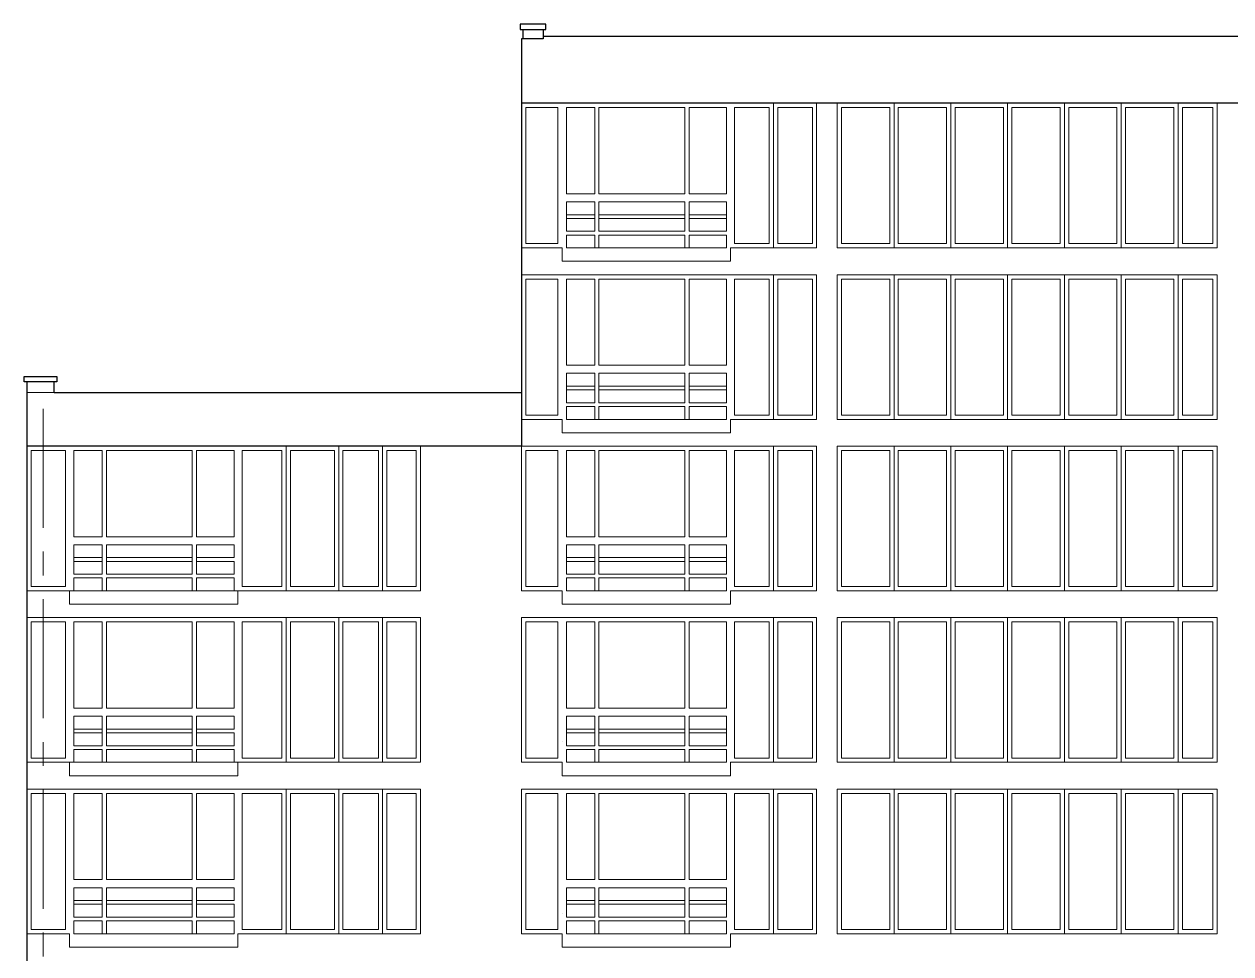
# Model space of a CAD drawing. Header units: millimetres. Extents: x -689206 to 4969298, y -1019800 to 703299.
# Drawn here: x 952347 to 974862, y -636700 to -619348 of the extents above; entities that cross this region are included whole.
import ezdxf

# ---------------------------------------------------------------- set-up
doc = ezdxf.new("R2010")
doc.units = ezdxf.units.MM
doc.linetypes.add('осеваяX2', pattern=[101.6, 63.5, -12.7, 12.7, -12.7])
doc.layers.add('РАЗМЕРЫ', color=7, linetype='Continuous', lineweight=9)
doc.layers.add('разрез1-1', color=7, linetype='Continuous')

msp = doc.modelspace()

# ---------------------------------------------------------------- linework, layer by layer
at = {"layer": 'РАЗМЕРЫ', "lineweight": 5, "ltscale": 35}
for p, q in [((962033.4, -619448.1), (962033.4, -619573.1)), ((961706.6, -623444.8), (961706.6, -620904.8)), ((961706.6, -620904.8), (962303.3, -620904.8)), ((962135.6, -620824.8), (964145.5, -620824.8)), ((962303.3, -620904.8), (962303.3, -623444.8)), ((962463.3, -622514.4), (962463.3, -620904.8)), ((962992, -620904.8), (962463.3, -620904.8)), ((962992, -622514.4), (962992, -620904.8)), ((963072, -620904.8), (963072, -622514.4)), ((964672, -620904.8), (963072, -620904.8)), ((964672, -622514.4), (964672, -620904.8)), ((964752, -620904.8), (964752, -622514.4)), ((965453.3, -620904.8), (964752, -620904.8)), ((965453.3, -622514.4), (965453.3, -620904.8)), ((965603.3, -623444.8), (965603.3, -620904.8)), ((965603.3, -620904.8), (966248.4, -620904.8)), ((966248.4, -623444.8), (966248.4, -620904.8)), ((966328.4, -623524.8), (966328.4, -620824.8)), ((966408.4, -620904.8), (967053.5, -620904.8)), ((966408.4, -620904.8), (966408.4, -623444.8)), ((967053.5, -620904.8), (967053.5, -623444.8)), ((967133.5, -620824.8), (967133.5, -623524.8)), ((967516.6, -620824.8), (967516.6, -623524.8)), ((967596.6, -620904.8), (967596.6, -623444.8)), ((967596.6, -620904.8), (968496.6, -620904.8)), ((968496.6, -620904.8), (968496.6, -623444.8)), ((968496.6, -623444.8), (968496.6, -620904.8)), ((968496.6, -623444.8), (968496.6, -620904.8)), ((968576.6, -623444.8), (968576.6, -620824.8)), ((968576.6, -620824.8), (968576.6, -623524.8)), ((968576.6, -623524.8), (968576.6, -620824.8)), ((968656.6, -623444.8), (968656.6, -620904.8)), ((968656.6, -620904.8), (969556.6, -620904.8)), ((969556.6, -620904.8), (969556.6, -623444.8)), ((969556.6, -620904.8), (969556.6, -623444.8)), ((969556.6, -623444.8), (969556.6, -620904.8)), ((969556.6, -623444.8), (969556.6, -620904.8)), ((969636.6, -623444.8), (969636.6, -620824.8)), ((969636.6, -620824.8), (969636.6, -623524.8)), ((969636.6, -623524.8), (969636.6, -620824.8)), ((969716.6, -623444.8), (969716.6, -620904.8)), ((969716.6, -620904.8), (970616.6, -620904.8)), ((970616.6, -620904.8), (970616.6, -623444.8)), ((970616.6, -620904.8), (970616.6, -623444.8)), ((970616.6, -620904.8), (970616.6, -623444.8)), ((970616.6, -623444.8), (970616.6, -620904.8)), ((970616.6, -623444.8), (970616.6, -620904.8)), ((970696.6, -623444.8), (970696.6, -620824.8)), ((970696.6, -620824.8), (970696.6, -623524.8)), ((970696.6, -623524.8), (970696.6, -620824.8)), ((970776.6, -623444.8), (970776.6, -620904.8)), ((970776.6, -620904.8), (971676.6, -620904.8)), ((971676.6, -620904.8), (971676.6, -623444.8)), ((971676.6, -620904.8), (971676.6, -623444.8)), ((971676.6, -620904.8), (971676.6, -623444.8)), ((971676.6, -620904.8), (971676.6, -623444.8)), ((971676.6, -623444.8), (971676.6, -620904.8)), ((971676.6, -623444.8), (971676.6, -620904.8)), ((971756.6, -623444.8), (971756.6, -620824.8)), ((971756.6, -620824.8), (971756.6, -623524.8)), ((971756.6, -623524.8), (971756.6, -620824.8)), ((971836.6, -623444.8), (971836.6, -620904.8)), ((971836.6, -620904.8), (972736.6, -620904.8)), ((972736.6, -620904.8), (972736.6, -623444.8)), ((972736.6, -620904.8), (972736.6, -623444.8)), ((972736.6, -620904.8), (972736.6, -623444.8)), ((972736.6, -620904.8), (972736.6, -623444.8)), ((972736.6, -620904.8), (972736.6, -623444.8)), ((972736.6, -623444.8), (972736.6, -620904.8)), ((972736.6, -623444.8), (972736.6, -620904.8)), ((972816.6, -623444.8), (972816.6, -620824.8)), ((972816.6, -620824.8), (972816.6, -623524.8)), ((972816.6, -623524.8), (972816.6, -620824.8)), ((972896.6, -623444.8), (972896.6, -620904.8)), ((972896.6, -620904.8), (973796.6, -620904.8)), ((973796.6, -620904.8), (973796.6, -623444.8)), ((973796.6, -620904.8), (973796.6, -623444.8)), ((973796.6, -620904.8), (973796.6, -623444.8)), ((973796.6, -620904.8), (973796.6, -623444.8)), ((973796.6, -620904.8), (973796.6, -623444.8)), ((973796.6, -620904.8), (973796.6, -623444.8)), ((973796.6, -623444.8), (973796.6, -620904.8)), ((973796.6, -623444.8), (973796.6, -620904.8)), ((973876.6, -623444.8), (973876.6, -620824.8)), ((973876.6, -620824.8), (973876.6, -623524.8)), ((973876.6, -623524.8), (973876.6, -620824.8)), ((973956.6, -623444.8), (973956.6, -620904.8)), ((973956.6, -620904.8), (974526.6, -620904.8)), ((974526.6, -623444.8), (974526.6, -620904.8)), ((974606.6, -620824.8), (974606.6, -623524.8)), ((962992, -622514.4), (962463.3, -622514.4)), ((964672, -622514.4), (963072, -622514.4)), ((965453.3, -622514.4), (964752, -622514.4)), ((962463.3, -623214.4), (962463.3, -622664.4)), ((962463.3, -622904.4), (962463.3, -622664.4)), ((962463.3, -622664.4), (962992, -622664.4)), ((962992, -623214.4), (962992, -622664.4)), ((963072, -622664.4), (963072, -623214.4)), ((963072, -622664.4), (964672, -622664.4)), ((964672, -623214.4), (964672, -622664.4)), ((964752, -622664.4), (964752, -623214.4)), ((964752, -622664.4), (965453.3, -622664.4)), ((965453.3, -623214.4), (965453.3, -622664.4)), ((962992, -622904.4), (962463.3, -622904.4)), ((962463.3, -623214.4), (962463.3, -622974.4)), ((962463.3, -622974.4), (962992, -622974.4)), ((964672, -622904.4), (963072, -622904.4)), ((963072, -622974.4), (964672, -622974.4)), ((965453.3, -622904.4), (964752, -622904.4)), ((964752, -622974.4), (965453.3, -622974.4)), ((965453.3, -622974.4), (965453.3, -622904.4)), ((962463.3, -623214.4), (962992, -623214.4)), ((963072, -623214.4), (964672, -623214.4)), ((964752, -623214.4), (965453.3, -623214.4)), ((962992, -623284.4), (962463.3, -623284.4)), ((962463.3, -623524.8), (962463.3, -623284.4)), ((962992, -623524.8), (962992, -623284.4)), ((963072, -623284.4), (963072, -623524.8)), ((964672, -623284.4), (963072, -623284.4)), ((964672, -623524.8), (964672, -623284.4)), ((964752, -623284.4), (964752, -623524.8)), ((965453.3, -623284.4), (964752, -623284.4)), ((965453.3, -623524.8), (965453.3, -623284.4)), ((966328.4, -623444.8), (966328.4, -623364.8)), ((966328.4, -623364.8), (966328.4, -623444.8)), ((962383.3, -623524.8), (961626.6, -623524.8)), ((962303.3, -623444.8), (961706.6, -623444.8)), ((962383.3, -623524.8), (962383.3, -623774.8)), ((962992, -623524.8), (962463.3, -623524.8)), ((962992, -623524.8), (962463.3, -623524.8)), ((965453.3, -623524.8), (962463.3, -623524.8)), ((964672, -623524.8), (963072, -623524.8)), ((964672, -623524.8), (963072, -623524.8)), ((965453.3, -623524.8), (964752, -623524.8)), ((965453.3, -623524.8), (964752, -623524.8)), ((967133.5, -623524.8), (965523.3, -623524.8)), ((965523.3, -623524.8), (965523.3, -623774.8)), ((966248.4, -623444.8), (965603.3, -623444.8)), ((967053.5, -623444.8), (966408.4, -623444.8)), ((974606.6, -623524.8), (967516.6, -623524.8)), ((967596.6, -623444.8), (968496.6, -623444.8)), ((967596.6, -623444.8), (968496.6, -623444.8)), ((968656.6, -623444.8), (969556.6, -623444.8)), ((968656.6, -623444.8), (968866.6, -623444.8)), ((969716.6, -623444.8), (970616.6, -623444.8)), ((970136.6, -623444.8), (970616.6, -623444.8)), ((970776.6, -623444.8), (971676.6, -623444.8)), ((970776.6, -623444.8), (971406.6, -623444.8)), ((971836.6, -623444.8), (972736.6, -623444.8)), ((972896.6, -623444.8), (973796.6, -623444.8)), ((973956.6, -623444.8), (974526.6, -623444.8)), ((965523.3, -623774.8), (962383.3, -623774.8)), ((961626.6, -626724.8), (961626.6, -624024.8)), ((961626.6, -624024.8), (967133.5, -624024.8)), ((961706.6, -626644.8), (961706.6, -624104.8)), ((961706.6, -624104.8), (962303.3, -624104.8)), ((962303.3, -624104.8), (962303.3, -626644.8)), ((962463.3, -625714.4), (962463.3, -624104.8)), ((962992, -624104.8), (962463.3, -624104.8)), ((962992, -625714.4), (962992, -624104.8)), ((963072, -624104.8), (963072, -625714.4)), ((964672, -624104.8), (963072, -624104.8)), ((964672, -625714.4), (964672, -624104.8)), ((964752, -624104.8), (964752, -625714.4)), ((965453.3, -624104.8), (964752, -624104.8)), ((965453.3, -625714.4), (965453.3, -624104.8)), ((965603.3, -626644.8), (965603.3, -624104.8)), ((965603.3, -624104.8), (966248.4, -624104.8)), ((966248.4, -626644.8), (966248.4, -624104.8)), ((966328.4, -626724.8), (966328.4, -624024.8)), ((966408.4, -624104.8), (967053.5, -624104.8)), ((966408.4, -624104.8), (966408.4, -626644.8)), ((967053.5, -624104.8), (967053.5, -626644.8)), ((967133.5, -624024.8), (967133.5, -626724.8)), ((967516.6, -624024.8), (974606.6, -624024.8)), ((967516.6, -624024.8), (967516.6, -626724.8)), ((967596.6, -624104.8), (967596.6, -626644.8)), ((967596.6, -624104.8), (968496.6, -624104.8)), ((968496.6, -624104.8), (968496.6, -626644.8)), ((968496.6, -626644.8), (968496.6, -624104.8)), ((968496.6, -626644.8), (968496.6, -624104.8)), ((968576.6, -626644.8), (968576.6, -624024.8)), ((968576.6, -624024.8), (968576.6, -626724.8)), ((968576.6, -626724.8), (968576.6, -624024.8)), ((968656.6, -626644.8), (968656.6, -624104.8)), ((968656.6, -624104.8), (969556.6, -624104.8)), ((969556.6, -624104.8), (969556.6, -626644.8)), ((969556.6, -624104.8), (969556.6, -626644.8)), ((969556.6, -626644.8), (969556.6, -624104.8)), ((969556.6, -626644.8), (969556.6, -624104.8)), ((969636.6, -626644.8), (969636.6, -624024.8)), ((969636.6, -624024.8), (969636.6, -626724.8)), ((969636.6, -626724.8), (969636.6, -624024.8)), ((969716.6, -626644.8), (969716.6, -624104.8)), ((969716.6, -624104.8), (970616.6, -624104.8)), ((970616.6, -624104.8), (970616.6, -626644.8)), ((970616.6, -624104.8), (970616.6, -626644.8)), ((970616.6, -624104.8), (970616.6, -626644.8)), ((970616.6, -626644.8), (970616.6, -624104.8)), ((970616.6, -626644.8), (970616.6, -624104.8)), ((970696.6, -626644.8), (970696.6, -624024.8)), ((970696.6, -624024.8), (970696.6, -626724.8)), ((970696.6, -626724.8), (970696.6, -624024.8)), ((970776.6, -626644.8), (970776.6, -624104.8)), ((970776.6, -624104.8), (971676.6, -624104.8)), ((971676.6, -624104.8), (971676.6, -626644.8)), ((971676.6, -624104.8), (971676.6, -626644.8)), ((971676.6, -624104.8), (971676.6, -626644.8)), ((971676.6, -624104.8), (971676.6, -626644.8)), ((971676.6, -626644.8), (971676.6, -624104.8)), ((971676.6, -626644.8), (971676.6, -624104.8)), ((971756.6, -626644.8), (971756.6, -624024.8)), ((971756.6, -624024.8), (971756.6, -626724.8)), ((971756.6, -626724.8), (971756.6, -624024.8)), ((971836.6, -626644.8), (971836.6, -624104.8)), ((971836.6, -624104.8), (972736.6, -624104.8)), ((972736.6, -624104.8), (972736.6, -626644.8)), ((972736.6, -624104.8), (972736.6, -626644.8)), ((972736.6, -624104.8), (972736.6, -626644.8)), ((972736.6, -624104.8), (972736.6, -626644.8)), ((972736.6, -624104.8), (972736.6, -626644.8)), ((972736.6, -626644.8), (972736.6, -624104.8)), ((972736.6, -626644.8), (972736.6, -624104.8)), ((972816.6, -626644.8), (972816.6, -624024.8)), ((972816.6, -624024.8), (972816.6, -626724.8)), ((972816.6, -626724.8), (972816.6, -624024.8)), ((972896.6, -626644.8), (972896.6, -624104.8)), ((972896.6, -624104.8), (973796.6, -624104.8)), ((973796.6, -624104.8), (973796.6, -626644.8)), ((973796.6, -624104.8), (973796.6, -626644.8)), ((973796.6, -624104.8), (973796.6, -626644.8)), ((973796.6, -624104.8), (973796.6, -626644.8)), ((973796.6, -624104.8), (973796.6, -626644.8)), ((973796.6, -624104.8), (973796.6, -626644.8)), ((973796.6, -626644.8), (973796.6, -624104.8)), ((973796.6, -626644.8), (973796.6, -624104.8)), ((973876.6, -626644.8), (973876.6, -624024.8)), ((973876.6, -624024.8), (973876.6, -626724.8)), ((973876.6, -626724.8), (973876.6, -624024.8)), ((973956.6, -626644.8), (973956.6, -624104.8)), ((973956.6, -624104.8), (974526.6, -624104.8)), ((974526.6, -626644.8), (974526.6, -624104.8)), ((974606.6, -624024.8), (974606.6, -626724.8)), ((962992, -625714.4), (962463.3, -625714.4)), ((962463.3, -626414.4), (962463.3, -625864.4)), ((962463.3, -626104.4), (962463.3, -625864.4)), ((962463.3, -625864.4), (962992, -625864.4)), ((962992, -626414.4), (962992, -625864.4)), ((964672, -625714.4), (963072, -625714.4)), ((963072, -625864.4), (963072, -626414.4)), ((963072, -625864.4), (964672, -625864.4)), ((964672, -626414.4), (964672, -625864.4)), ((965453.3, -625714.4), (964752, -625714.4)), ((964752, -625864.4), (964752, -626414.4)), ((964752, -625864.4), (965453.3, -625864.4)), ((965453.3, -626414.4), (965453.3, -625864.4)), ((962992, -626104.4), (962463.3, -626104.4)), ((964672, -626104.4), (963072, -626104.4)), ((965453.3, -626104.4), (964752, -626104.4)), ((965453.3, -626174.4), (965453.3, -626104.4)), ((952904.6, -626224.8), (952396.6, -626224.8)), ((962463.3, -626414.4), (962463.3, -626174.4)), ((962463.3, -626174.4), (962992, -626174.4)), ((963072, -626174.4), (964672, -626174.4)), ((964752, -626174.4), (965453.3, -626174.4)), ((962463.3, -626414.4), (962992, -626414.4)), ((962992, -626484.4), (962463.3, -626484.4)), ((962463.3, -626724.8), (962463.3, -626484.4)), ((962992, -626724.8), (962992, -626484.4)), ((963072, -626414.4), (964672, -626414.4)), ((963072, -626484.4), (963072, -626724.8)), ((964672, -626484.4), (963072, -626484.4)), ((964672, -626724.8), (964672, -626484.4)), ((964752, -626414.4), (965453.3, -626414.4)), ((964752, -626484.4), (964752, -626724.8)), ((965453.3, -626484.4), (964752, -626484.4)), ((965453.3, -626724.8), (965453.3, -626484.4)), ((966328.4, -626644.8), (966328.4, -626564.8)), ((966328.4, -626564.8), (966328.4, -626644.8)), ((962383.3, -626724.8), (961626.6, -626724.8)), ((962303.3, -626644.8), (961706.6, -626644.8)), ((962383.3, -626724.8), (962383.3, -626974.8)), ((962383.3, -626724.8), (962383.3, -626974.8)), ((962992, -626724.8), (962463.3, -626724.8)), ((965453.3, -626724.8), (962463.3, -626724.8)), ((964672, -626724.8), (963072, -626724.8)), ((965453.3, -626724.8), (964752, -626724.8)), ((967133.5, -626724.8), (965523.3, -626724.8)), ((965523.3, -626724.8), (965523.3, -626974.8)), ((966248.4, -626644.8), (965603.3, -626644.8)), ((967053.5, -626644.8), (966408.4, -626644.8)), ((974606.6, -626724.8), (967516.6, -626724.8)), ((967596.6, -626644.8), (968496.6, -626644.8)), ((967596.6, -626644.8), (968496.6, -626644.8)), ((968656.6, -626644.8), (969556.6, -626644.8)), ((968656.6, -626644.8), (968866.6, -626644.8)), ((969716.6, -626644.8), (970616.6, -626644.8)), ((970136.6, -626644.8), (970616.6, -626644.8)), ((970776.6, -626644.8), (971676.6, -626644.8)), ((970776.6, -626644.8), (971406.6, -626644.8)), ((971836.6, -626644.8), (972736.6, -626644.8)), ((972896.6, -626644.8), (973796.6, -626644.8)), ((973956.6, -626644.8), (974526.6, -626644.8)), ((965523.3, -626974.8), (962383.3, -626974.8)), ((952476.6, -627224.8), (952396.6, -627224.8)), ((959739.6, -627224.8), (952476.6, -627224.8)), ((957235.6, -629844.8), (957235.6, -627224.8)), ((957235.6, -627224.8), (957235.6, -629924.8)), ((957235.6, -629924.8), (957235.6, -627224.8)), ((958215.6, -629844.8), (958215.6, -627224.8)), ((958215.6, -627224.8), (958215.6, -629924.8)), ((958215.6, -629924.8), (958215.6, -627224.8)), ((959035.6, -629844.8), (959035.6, -627224.8)), ((959035.6, -627224.8), (959035.6, -629924.8)), ((959035.6, -629924.8), (959035.6, -627224.8)), ((959739.6, -627224.8), (959739.6, -629924.8)), ((959739.6, -627224.8), (959739.6, -629924.8)), ((967133.5, -627224.8), (961626.6, -627224.8)), ((961626.6, -627224.8), (961626.6, -629924.8)), ((966328.4, -629924.8), (966328.4, -627224.8)), ((967133.5, -627224.8), (967133.5, -629924.8)), ((974606.6, -627224.8), (967516.6, -627224.8)), ((967516.6, -627224.8), (967516.6, -629924.8)), ((968576.6, -629844.8), (968576.6, -627224.8)), ((968576.6, -627224.8), (968576.6, -629924.8)), ((968576.6, -629924.8), (968576.6, -627224.8)), ((969636.6, -629844.8), (969636.6, -627224.8)), ((969636.6, -627224.8), (969636.6, -629924.8)), ((969636.6, -629924.8), (969636.6, -627224.8)), ((970696.6, -629844.8), (970696.6, -627224.8)), ((970696.6, -627224.8), (970696.6, -629924.8)), ((970696.6, -629924.8), (970696.6, -627224.8)), ((971756.6, -629844.8), (971756.6, -627224.8)), ((971756.6, -627224.8), (971756.6, -629924.8)), ((971756.6, -629924.8), (971756.6, -627224.8)), ((972816.6, -629844.8), (972816.6, -627224.8)), ((972816.6, -627224.8), (972816.6, -629924.8)), ((972816.6, -629924.8), (972816.6, -627224.8)), ((973876.6, -629844.8), (973876.6, -627224.8)), ((973876.6, -627224.8), (973876.6, -629924.8)), ((973876.6, -629924.8), (973876.6, -627224.8)), ((974606.6, -627224.8), (974606.6, -629924.8)), ((952476.6, -627304.8), (952476.6, -629844.8)), ((953115.6, -627304.8), (952476.6, -627304.8)), ((953115.6, -627304.8), (953115.6, -629844.8)), ((953275.6, -628914.4), (953275.6, -627304.8)), ((953804.3, -627304.8), (953275.6, -627304.8)), ((953804.3, -628914.4), (953804.3, -627304.8)), ((953884.3, -627304.8), (953884.3, -628914.4)), ((955484.3, -627304.8), (953884.3, -627304.8)), ((955484.3, -628914.4), (955484.3, -627304.8)), ((955564.3, -627304.8), (955564.3, -628914.4)), ((956265.6, -627304.8), (955564.3, -627304.8)), ((956265.6, -628914.4), (956265.6, -627304.8)), ((956415.6, -627304.8), (957155.6, -627304.8)), ((956415.6, -627304.8), (957155.6, -627304.8)), ((956415.6, -629844.8), (956415.6, -627304.8)), ((957155.6, -627304.8), (957155.6, -629844.8)), ((957155.6, -627304.8), (957155.6, -629844.8)), ((957155.6, -627304.8), (957155.6, -629844.8)), ((957155.6, -627304.8), (957155.6, -629844.8)), ((957155.6, -629844.8), (957155.6, -627304.8)), ((957155.6, -629844.8), (957155.6, -627304.8)), ((957235.6, -627304.8), (957235.6, -629844.8)), ((957315.6, -629844.8), (957315.6, -627304.8)), ((957315.6, -627304.8), (958135.6, -627304.8)), ((957315.6, -627304.8), (958135.6, -627304.8)), ((958135.6, -627304.8), (958135.6, -629844.8)), ((958135.6, -627304.8), (958135.6, -629844.8)), ((958135.6, -627304.8), (958135.6, -629844.8)), ((958135.6, -627304.8), (958135.6, -629844.8)), ((958135.6, -629844.8), (958135.6, -627304.8)), ((958135.6, -629844.8), (958135.6, -627304.8)), ((958215.6, -627304.8), (958215.6, -629844.8)), ((958215.6, -627304.8), (958215.6, -629844.8)), ((958295.6, -627304.8), (958955.6, -627304.8)), ((958295.6, -629844.8), (958295.6, -627304.8)), ((958955.6, -627304.8), (958955.6, -629844.8)), ((958955.6, -627304.8), (958955.6, -629844.8)), ((958955.6, -627304.8), (958955.6, -629844.8)), ((958955.6, -627304.8), (958955.6, -629844.8)), ((958955.6, -629844.8), (958955.6, -627304.8)), ((958955.6, -629844.8), (958955.6, -627304.8)), ((959035.6, -627304.8), (959035.6, -629844.8)), ((959035.6, -627304.8), (959035.6, -629844.8)), ((959115.6, -627304.8), (959659.6, -627304.8)), ((959115.6, -629844.8), (959115.6, -627304.8)), ((959115.6, -629844.8), (959115.6, -627304.8)), ((959659.6, -627304.8), (959659.6, -629844.8)), ((961706.6, -629844.8), (961706.6, -627304.8)), ((961706.6, -627304.8), (962303.3, -627304.8)), ((962303.3, -627304.8), (962303.3, -629844.8)), ((962463.3, -628914.4), (962463.3, -627304.8)), ((962992, -627304.8), (962463.3, -627304.8)), ((962992, -628914.4), (962992, -627304.8)), ((963072, -627304.8), (963072, -628914.4)), ((964672, -627304.8), (963072, -627304.8)), ((964672, -628914.4), (964672, -627304.8)), ((964752, -627304.8), (964752, -628914.4)), ((965453.3, -627304.8), (964752, -627304.8)), ((965453.3, -628914.4), (965453.3, -627304.8)), ((965603.3, -629844.8), (965603.3, -627304.8)), ((965603.3, -627304.8), (966248.4, -627304.8)), ((966248.4, -629844.8), (966248.4, -627304.8)), ((966408.4, -627304.8), (967053.5, -627304.8)), ((966408.4, -627304.8), (966408.4, -629844.8)), ((967053.5, -627304.8), (967053.5, -629844.8)), ((967596.6, -627304.8), (967596.6, -629844.8)), ((967596.6, -627304.8), (968496.6, -627304.8)), ((968496.6, -627304.8), (968496.6, -629844.8)), ((968496.6, -629844.8), (968496.6, -627304.8)), ((968496.6, -629844.8), (968496.6, -627304.8)), ((968656.6, -629844.8), (968656.6, -627304.8)), ((968656.6, -627304.8), (969556.6, -627304.8)), ((969556.6, -627304.8), (969556.6, -629844.8)), ((969556.6, -627304.8), (969556.6, -629844.8)), ((969556.6, -629844.8), (969556.6, -627304.8)), ((969556.6, -629844.8), (969556.6, -627304.8)), ((969716.6, -629844.8), (969716.6, -627304.8)), ((969716.6, -627304.8), (970616.6, -627304.8)), ((970616.6, -627304.8), (970616.6, -629844.8)), ((970616.6, -627304.8), (970616.6, -629844.8)), ((970616.6, -627304.8), (970616.6, -629844.8)), ((970616.6, -629844.8), (970616.6, -627304.8)), ((970616.6, -629844.8), (970616.6, -627304.8)), ((970776.6, -629844.8), (970776.6, -627304.8)), ((970776.6, -627304.8), (971676.6, -627304.8)), ((971676.6, -627304.8), (971676.6, -629844.8)), ((971676.6, -627304.8), (971676.6, -629844.8)), ((971676.6, -627304.8), (971676.6, -629844.8)), ((971676.6, -627304.8), (971676.6, -629844.8)), ((971676.6, -629844.8), (971676.6, -627304.8)), ((971676.6, -629844.8), (971676.6, -627304.8)), ((971836.6, -629844.8), (971836.6, -627304.8)), ((971836.6, -627304.8), (972736.6, -627304.8)), ((972736.6, -627304.8), (972736.6, -629844.8)), ((972736.6, -627304.8), (972736.6, -629844.8)), ((972736.6, -627304.8), (972736.6, -629844.8)), ((972736.6, -627304.8), (972736.6, -629844.8)), ((972736.6, -627304.8), (972736.6, -629844.8)), ((972736.6, -629844.8), (972736.6, -627304.8)), ((972736.6, -629844.8), (972736.6, -627304.8)), ((972896.6, -629844.8), (972896.6, -627304.8)), ((972896.6, -627304.8), (973796.6, -627304.8)), ((973796.6, -627304.8), (973796.6, -629844.8)), ((973796.6, -627304.8), (973796.6, -629844.8)), ((973796.6, -627304.8), (973796.6, -629844.8)), ((973796.6, -627304.8), (973796.6, -629844.8)), ((973796.6, -627304.8), (973796.6, -629844.8)), ((973796.6, -627304.8), (973796.6, -629844.8)), ((973796.6, -629844.8), (973796.6, -627304.8)), ((973796.6, -629844.8), (973796.6, -627304.8)), ((973956.6, -629844.8), (973956.6, -627304.8)), ((973956.6, -627304.8), (974526.6, -627304.8)), ((974526.6, -629844.8), (974526.6, -627304.8)), ((953804.3, -628914.4), (953275.6, -628914.4)), ((953275.6, -629614.4), (953275.6, -629064.4)), ((953275.6, -629304.4), (953275.6, -629064.4)), ((953275.6, -629064.4), (953804.3, -629064.4)), ((953804.3, -629614.4), (953804.3, -629064.4)), ((955484.3, -628914.4), (953884.3, -628914.4)), ((953884.3, -629064.4), (953884.3, -629614.4)), ((953884.3, -629064.4), (955484.3, -629064.4)), ((955484.3, -629614.4), (955484.3, -629064.4)), ((956265.6, -628914.4), (955564.3, -628914.4)), ((955564.3, -629064.4), (955564.3, -629614.4)), ((955564.3, -629064.4), (956265.6, -629064.4)), ((956265.6, -629304.4), (956265.6, -629064.4)), ((962992, -628914.4), (962463.3, -628914.4)), ((962463.3, -629614.4), (962463.3, -629064.4)), ((962463.3, -629304.4), (962463.3, -629064.4)), ((962463.3, -629064.4), (962992, -629064.4)), ((962992, -629614.4), (962992, -629064.4)), ((964672, -628914.4), (963072, -628914.4)), ((963072, -629064.4), (963072, -629614.4)), ((963072, -629064.4), (964672, -629064.4)), ((964672, -629614.4), (964672, -629064.4)), ((965453.3, -628914.4), (964752, -628914.4)), ((964752, -629064.4), (964752, -629614.4)), ((964752, -629064.4), (965453.3, -629064.4)), ((965453.3, -629614.4), (965453.3, -629064.4)), ((953804.3, -629304.4), (953275.6, -629304.4)), ((953275.6, -629614.4), (953275.6, -629374.4)), ((953275.6, -629374.4), (953804.3, -629374.4)), ((955484.3, -629304.4), (953884.3, -629304.4)), ((953884.3, -629374.4), (955484.3, -629374.4)), ((956265.6, -629304.4), (955564.3, -629304.4)), ((955564.3, -629374.4), (956265.6, -629374.4)), ((956265.6, -629614.4), (956265.6, -629374.4)), ((962992, -629304.4), (962463.3, -629304.4)), ((962463.3, -629614.4), (962463.3, -629374.4)), ((962463.3, -629374.4), (962992, -629374.4)), ((964672, -629304.4), (963072, -629304.4)), ((963072, -629374.4), (964672, -629374.4)), ((965453.3, -629304.4), (964752, -629304.4)), ((964752, -629374.4), (965453.3, -629374.4)), ((965453.3, -629374.4), (965453.3, -629304.4)), ((953275.6, -629614.4), (953804.3, -629614.4)), ((953804.3, -629684.4), (953275.6, -629684.4)), ((953275.6, -629924.8), (953275.6, -629684.4)), ((953804.3, -629924.8), (953804.3, -629684.4)), ((953884.3, -629614.4), (955484.3, -629614.4)), ((953884.3, -629684.4), (953884.3, -629924.8)), ((955484.3, -629684.4), (953884.3, -629684.4)), ((955484.3, -629924.8), (955484.3, -629684.4)), ((955564.3, -629614.4), (956265.6, -629614.4)), ((955564.3, -629684.4), (955564.3, -629924.8)), ((956265.6, -629684.4), (955564.3, -629684.4)), ((956265.6, -629924.8), (956265.6, -629684.4)), ((962463.3, -629614.4), (962992, -629614.4)), ((962992, -629684.4), (962463.3, -629684.4)), ((962463.3, -629924.8), (962463.3, -629684.4)), ((962992, -629924.8), (962992, -629684.4)), ((963072, -629614.4), (964672, -629614.4)), ((963072, -629684.4), (963072, -629924.8)), ((964672, -629684.4), (963072, -629684.4)), ((964672, -629924.8), (964672, -629684.4)), ((964752, -629614.4), (965453.3, -629614.4)), ((964752, -629684.4), (964752, -629924.8)), ((965453.3, -629684.4), (964752, -629684.4)), ((965453.3, -629924.8), (965453.3, -629684.4)), ((952396.6, -630424.8), (952396.6, -629924.8)), ((952396.6, -629924.8), (959739.6, -629924.8)), ((952396.6, -629924.8), (953195.6, -629924.8)), ((953115.6, -629844.8), (952476.6, -629844.8)), ((953195.6, -629924.8), (953195.6, -629974.8)), ((953275.6, -629924.8), (956265.6, -629924.8)), ((953275.6, -629924.8), (953804.3, -629924.8)), ((953884.3, -629924.8), (955484.3, -629924.8)), ((955564.3, -629924.8), (956265.6, -629924.8)), ((956335.6, -629924.8), (959739.6, -629924.8)), ((956335.6, -629924.8), (956335.6, -630174.8)), ((956415.6, -629844.8), (957155.6, -629844.8)), ((957315.6, -629844.8), (958135.6, -629844.8)), ((958295.6, -629844.8), (958955.6, -629844.8)), ((958295.6, -629844.8), (958955.6, -629844.8)), ((959115.6, -629844.8), (959659.6, -629844.8)), ((961626.6, -629924.8), (962383.3, -629924.8)), ((962303.3, -629844.8), (961706.6, -629844.8)), ((962383.3, -629924.8), (962383.3, -630174.8)), ((962383.3, -629924.8), (962383.3, -630174.8)), ((962463.3, -629924.8), (962992, -629924.8)), ((962463.3, -629924.8), (965453.3, -629924.8)), ((963072, -629924.8), (964672, -629924.8)), ((964752, -629924.8), (965453.3, -629924.8)), ((965523.3, -629924.8), (965523.3, -630174.8)), ((965523.3, -629924.8), (967133.5, -629924.8)), ((966248.4, -629844.8), (965603.3, -629844.8)), ((966328.4, -629844.8), (966328.4, -629764.8)), ((966328.4, -629764.8), (966328.4, -629844.8)), ((967053.5, -629844.8), (966408.4, -629844.8)), ((967516.6, -629924.8), (974606.6, -629924.8)), ((967596.6, -629844.8), (968496.6, -629844.8)), ((967596.6, -629844.8), (968496.6, -629844.8)), ((968656.6, -629844.8), (969556.6, -629844.8)), ((968656.6, -629844.8), (968866.6, -629844.8)), ((969716.6, -629844.8), (970616.6, -629844.8)), ((970136.6, -629844.8), (970616.6, -629844.8)), ((970776.6, -629844.8), (971676.6, -629844.8)), ((970776.6, -629844.8), (971406.6, -629844.8)), ((971836.6, -629844.8), (972736.6, -629844.8)), ((972896.6, -629844.8), (973796.6, -629844.8)), ((973956.6, -629844.8), (974526.6, -629844.8)), ((953195.6, -629974.8), (953195.6, -630174.8)), ((956335.6, -630174.8), (953195.6, -630174.8)), ((965523.3, -630174.8), (962383.3, -630174.8)), ((959739.6, -630424.8), (952396.6, -630424.8)), ((952476.6, -630424.8), (952396.6, -630424.8)), ((959739.6, -630424.8), (952476.6, -630424.8)), ((952476.6, -630504.8), (952476.6, -633044.8)), ((953115.6, -630504.8), (952476.6, -630504.8)), ((953115.6, -630504.8), (953115.6, -633044.8)), ((953275.6, -632114.4), (953275.6, -630504.8)), ((953804.3, -630504.8), (953275.6, -630504.8)), ((953804.3, -632114.4), (953804.3, -630504.8)), ((953884.3, -630504.8), (953884.3, -632114.4)), ((955484.3, -630504.8), (953884.3, -630504.8)), ((955484.3, -632114.4), (955484.3, -630504.8)), ((955564.3, -630504.8), (955564.3, -632114.4)), ((956265.6, -630504.8), (955564.3, -630504.8)), ((956265.6, -632114.4), (956265.6, -630504.8)), ((956415.6, -630504.8), (957155.6, -630504.8)), ((956415.6, -630504.8), (957155.6, -630504.8)), ((956415.6, -633044.8), (956415.6, -630504.8)), ((957155.6, -630504.8), (957155.6, -633044.8)), ((957155.6, -630504.8), (957155.6, -633044.8)), ((957155.6, -630504.8), (957155.6, -633044.8)), ((957155.6, -630504.8), (957155.6, -633044.8)), ((957155.6, -633044.8), (957155.6, -630504.8)), ((957155.6, -633044.8), (957155.6, -630504.8)), ((957235.6, -633044.8), (957235.6, -630424.8)), ((957235.6, -630424.8), (957235.6, -633124.8)), ((957235.6, -633124.8), (957235.6, -630424.8)), ((957235.6, -630504.8), (957235.6, -633044.8)), ((957315.6, -633044.8), (957315.6, -630504.8)), ((957315.6, -630504.8), (958135.6, -630504.8)), ((957315.6, -630504.8), (958135.6, -630504.8)), ((958135.6, -630504.8), (958135.6, -633044.8)), ((958135.6, -630504.8), (958135.6, -633044.8)), ((958135.6, -630504.8), (958135.6, -633044.8)), ((958135.6, -630504.8), (958135.6, -633044.8)), ((958135.6, -633044.8), (958135.6, -630504.8)), ((958135.6, -633044.8), (958135.6, -630504.8)), ((958215.6, -633044.8), (958215.6, -630424.8)), ((958215.6, -630424.8), (958215.6, -633124.8)), ((958215.6, -633124.8), (958215.6, -630424.8)), ((958215.6, -630504.8), (958215.6, -633044.8)), ((958215.6, -630504.8), (958215.6, -633044.8)), ((958295.6, -630504.8), (958955.6, -630504.8)), ((958295.6, -633044.8), (958295.6, -630504.8)), ((958955.6, -630504.8), (958955.6, -633044.8)), ((958955.6, -630504.8), (958955.6, -633044.8)), ((958955.6, -630504.8), (958955.6, -633044.8)), ((958955.6, -630504.8), (958955.6, -633044.8)), ((958955.6, -633044.8), (958955.6, -630504.8)), ((958955.6, -633044.8), (958955.6, -630504.8)), ((959035.6, -633044.8), (959035.6, -630424.8)), ((959035.6, -630424.8), (959035.6, -633124.8)), ((959035.6, -633124.8), (959035.6, -630424.8)), ((959035.6, -630504.8), (959035.6, -633044.8)), ((959035.6, -630504.8), (959035.6, -633044.8)), ((959115.6, -630504.8), (959659.6, -630504.8)), ((959115.6, -633044.8), (959115.6, -630504.8)), ((959115.6, -633044.8), (959115.6, -630504.8)), ((959659.6, -630504.8), (959659.6, -633044.8)), ((959739.6, -630424.8), (959739.6, -633124.8)), ((959739.6, -630424.8), (959739.6, -633124.8)), ((967133.5, -630424.8), (961626.6, -630424.8)), ((961626.6, -630424.8), (961626.6, -633124.8)), ((961706.6, -633044.8), (961706.6, -630504.8)), ((961706.6, -630504.8), (962303.3, -630504.8)), ((962303.3, -630504.8), (962303.3, -633044.8)), ((962463.3, -632114.4), (962463.3, -630504.8)), ((962992, -630504.8), (962463.3, -630504.8)), ((962992, -632114.4), (962992, -630504.8)), ((963072, -630504.8), (963072, -632114.4)), ((964672, -630504.8), (963072, -630504.8)), ((964672, -632114.4), (964672, -630504.8)), ((964752, -630504.8), (964752, -632114.4)), ((965453.3, -630504.8), (964752, -630504.8)), ((965453.3, -632114.4), (965453.3, -630504.8)), ((965603.3, -633044.8), (965603.3, -630504.8)), ((965603.3, -630504.8), (966248.4, -630504.8)), ((966248.4, -633044.8), (966248.4, -630504.8)), ((966328.4, -633124.8), (966328.4, -630424.8)), ((966408.4, -630504.8), (967053.5, -630504.8)), ((966408.4, -630504.8), (966408.4, -633044.8)), ((967053.5, -630504.8), (967053.5, -633044.8)), ((967133.5, -630424.8), (967133.5, -633124.8)), ((974606.6, -630424.8), (967516.6, -630424.8)), ((967516.6, -630424.8), (967516.6, -633124.8)), ((967596.6, -630504.8), (967596.6, -633044.8)), ((967596.6, -630504.8), (968496.6, -630504.8)), ((968496.6, -630504.8), (968496.6, -633044.8)), ((968496.6, -633044.8), (968496.6, -630504.8)), ((968496.6, -633044.8), (968496.6, -630504.8)), ((968576.6, -633044.8), (968576.6, -630424.8)), ((968576.6, -630424.8), (968576.6, -633124.8)), ((968576.6, -633124.8), (968576.6, -630424.8)), ((968656.6, -633044.8), (968656.6, -630504.8)), ((968656.6, -630504.8), (969556.6, -630504.8)), ((969556.6, -630504.8), (969556.6, -633044.8)), ((969556.6, -630504.8), (969556.6, -633044.8)), ((969556.6, -633044.8), (969556.6, -630504.8)), ((969556.6, -633044.8), (969556.6, -630504.8)), ((969636.6, -633044.8), (969636.6, -630424.8)), ((969636.6, -630424.8), (969636.6, -633124.8)), ((969636.6, -633124.8), (969636.6, -630424.8)), ((969716.6, -633044.8), (969716.6, -630504.8)), ((969716.6, -630504.8), (970616.6, -630504.8)), ((970616.6, -630504.8), (970616.6, -633044.8)), ((970616.6, -630504.8), (970616.6, -633044.8)), ((970616.6, -630504.8), (970616.6, -633044.8)), ((970616.6, -633044.8), (970616.6, -630504.8)), ((970616.6, -633044.8), (970616.6, -630504.8)), ((970696.6, -633044.8), (970696.6, -630424.8)), ((970696.6, -630424.8), (970696.6, -633124.8)), ((970696.6, -633124.8), (970696.6, -630424.8)), ((970776.6, -633044.8), (970776.6, -630504.8)), ((970776.6, -630504.8), (971676.6, -630504.8)), ((971676.6, -630504.8), (971676.6, -633044.8)), ((971676.6, -630504.8), (971676.6, -633044.8)), ((971676.6, -630504.8), (971676.6, -633044.8)), ((971676.6, -630504.8), (971676.6, -633044.8)), ((971676.6, -633044.8), (971676.6, -630504.8)), ((971676.6, -633044.8), (971676.6, -630504.8)), ((971756.6, -633044.8), (971756.6, -630424.8)), ((971756.6, -630424.8), (971756.6, -633124.8)), ((971756.6, -633124.8), (971756.6, -630424.8)), ((971836.6, -633044.8), (971836.6, -630504.8)), ((971836.6, -630504.8), (972736.6, -630504.8)), ((972736.6, -630504.8), (972736.6, -633044.8)), ((972736.6, -630504.8), (972736.6, -633044.8)), ((972736.6, -630504.8), (972736.6, -633044.8)), ((972736.6, -630504.8), (972736.6, -633044.8)), ((972736.6, -630504.8), (972736.6, -633044.8)), ((972736.6, -633044.8), (972736.6, -630504.8)), ((972736.6, -633044.8), (972736.6, -630504.8)), ((972816.6, -633044.8), (972816.6, -630424.8)), ((972816.6, -630424.8), (972816.6, -633124.8)), ((972816.6, -633124.8), (972816.6, -630424.8)), ((972896.6, -633044.8), (972896.6, -630504.8)), ((972896.6, -630504.8), (973796.6, -630504.8)), ((973796.6, -630504.8), (973796.6, -633044.8)), ((973796.6, -630504.8), (973796.6, -633044.8)), ((973796.6, -630504.8), (973796.6, -633044.8)), ((973796.6, -630504.8), (973796.6, -633044.8)), ((973796.6, -630504.8), (973796.6, -633044.8)), ((973796.6, -630504.8), (973796.6, -633044.8)), ((973796.6, -633044.8), (973796.6, -630504.8)), ((973796.6, -633044.8), (973796.6, -630504.8)), ((973876.6, -633044.8), (973876.6, -630424.8)), ((973876.6, -630424.8), (973876.6, -633124.8)), ((973876.6, -633124.8), (973876.6, -630424.8)), ((973956.6, -633044.8), (973956.6, -630504.8)), ((973956.6, -630504.8), (974526.6, -630504.8)), ((974526.6, -633044.8), (974526.6, -630504.8)), ((974606.6, -630424.8), (974606.6, -633124.8)), ((953804.3, -632114.4), (953275.6, -632114.4)), ((955484.3, -632114.4), (953884.3, -632114.4)), ((956265.6, -632114.4), (955564.3, -632114.4)), ((962992, -632114.4), (962463.3, -632114.4)), ((964672, -632114.4), (963072, -632114.4)), ((965453.3, -632114.4), (964752, -632114.4)), ((953275.6, -632814.4), (953275.6, -632264.4)), ((953275.6, -632504.4), (953275.6, -632264.4)), ((953275.6, -632264.4), (953804.3, -632264.4)), ((953804.3, -632814.4), (953804.3, -632264.4)), ((953884.3, -632264.4), (953884.3, -632814.4)), ((953884.3, -632264.4), (955484.3, -632264.4)), ((955484.3, -632814.4), (955484.3, -632264.4)), ((955564.3, -632264.4), (955564.3, -632814.4)), ((955564.3, -632264.4), (956265.6, -632264.4)), ((956265.6, -632504.4), (956265.6, -632264.4)), ((962463.3, -632814.4), (962463.3, -632264.4)), ((962463.3, -632504.4), (962463.3, -632264.4)), ((962463.3, -632264.4), (962992, -632264.4)), ((962992, -632814.4), (962992, -632264.4)), ((963072, -632264.4), (963072, -632814.4)), ((963072, -632264.4), (964672, -632264.4)), ((964672, -632814.4), (964672, -632264.4)), ((964752, -632264.4), (964752, -632814.4)), ((964752, -632264.4), (965453.3, -632264.4)), ((965453.3, -632814.4), (965453.3, -632264.4)), ((953804.3, -632504.4), (953275.6, -632504.4)), ((953275.6, -632814.4), (953275.6, -632574.4)), ((953275.6, -632574.4), (953804.3, -632574.4)), ((955484.3, -632504.4), (953884.3, -632504.4)), ((953884.3, -632574.4), (955484.3, -632574.4)), ((956265.6, -632504.4), (955564.3, -632504.4)), ((955564.3, -632574.4), (956265.6, -632574.4)), ((956265.6, -632814.4), (956265.6, -632574.4)), ((962992, -632504.4), (962463.3, -632504.4)), ((962463.3, -632814.4), (962463.3, -632574.4)), ((962463.3, -632574.4), (962992, -632574.4)), ((964672, -632504.4), (963072, -632504.4)), ((963072, -632574.4), (964672, -632574.4)), ((965453.3, -632504.4), (964752, -632504.4)), ((964752, -632574.4), (965453.3, -632574.4)), ((965453.3, -632574.4), (965453.3, -632504.4)), ((953275.6, -632814.4), (953804.3, -632814.4)), ((953804.3, -632884.4), (953275.6, -632884.4)), ((953275.6, -633124.8), (953275.6, -632884.4)), ((953804.3, -633124.8), (953804.3, -632884.4)), ((953884.3, -632814.4), (955484.3, -632814.4)), ((953884.3, -632884.4), (953884.3, -633124.8)), ((955484.3, -632884.4), (953884.3, -632884.4)), ((955484.3, -633124.8), (955484.3, -632884.4)), ((955564.3, -632814.4), (956265.6, -632814.4)), ((955564.3, -632884.4), (955564.3, -633124.8)), ((956265.6, -632884.4), (955564.3, -632884.4)), ((956265.6, -633124.8), (956265.6, -632884.4)), ((962383.3, -632744.4), (962383.3, -632744.4)), ((962463.3, -632814.4), (962992, -632814.4)), ((962992, -632884.4), (962463.3, -632884.4)), ((962463.3, -633124.8), (962463.3, -632884.4)), ((962992, -633124.8), (962992, -632884.4)), ((963072, -632814.4), (964672, -632814.4)), ((963072, -632884.4), (963072, -633124.8)), ((964672, -632884.4), (963072, -632884.4)), ((964672, -633124.8), (964672, -632884.4)), ((964752, -632814.4), (965453.3, -632814.4)), ((964752, -632884.4), (964752, -633124.8)), ((965453.3, -632884.4), (964752, -632884.4)), ((965453.3, -633124.8), (965453.3, -632884.4)), ((953115.6, -633044.8), (952476.6, -633044.8)), ((956415.6, -633044.8), (957155.6, -633044.8)), ((957315.6, -633044.8), (958135.6, -633044.8)), ((958295.6, -633044.8), (958955.6, -633044.8)), ((958295.6, -633044.8), (958955.6, -633044.8)), ((959115.6, -633044.8), (959659.6, -633044.8)), ((962303.3, -633044.8), (961706.6, -633044.8)), ((966248.4, -633044.8), (965603.3, -633044.8)), ((966328.4, -633044.8), (966328.4, -632964.8)), ((966328.4, -632964.8), (966328.4, -633044.8)), ((967053.5, -633044.8), (966408.4, -633044.8)), ((967596.6, -633044.8), (968496.6, -633044.8)), ((967596.6, -633044.8), (968496.6, -633044.8)), ((968656.6, -633044.8), (969556.6, -633044.8)), ((968656.6, -633044.8), (968866.6, -633044.8)), ((969716.6, -633044.8), (970616.6, -633044.8)), ((970136.6, -633044.8), (970616.6, -633044.8)), ((970776.6, -633044.8), (971676.6, -633044.8)), ((970776.6, -633044.8), (971406.6, -633044.8)), ((971836.6, -633044.8), (972736.6, -633044.8)), ((972896.6, -633044.8), (973796.6, -633044.8)), ((973956.6, -633044.8), (974526.6, -633044.8)), ((952396.6, -633624.8), (952396.6, -633124.8)), ((952396.6, -633124.8), (959739.6, -633124.8)), ((952396.6, -633124.8), (953195.6, -633124.8)), ((953195.6, -633124.8), (953195.6, -633174.8)), ((953195.6, -633174.8), (953195.6, -633374.8)), ((953275.6, -633124.8), (956265.6, -633124.8)), ((953275.6, -633124.8), (953804.3, -633124.8)), ((953884.3, -633124.8), (955484.3, -633124.8)), ((955564.3, -633124.8), (956265.6, -633124.8)), ((956335.6, -633124.8), (959739.6, -633124.8)), ((956335.6, -633124.8), (956335.6, -633374.8)), ((961626.6, -633124.8), (962383.3, -633124.8)), ((962383.3, -633124.8), (962383.3, -633374.8)), ((962383.3, -633124.8), (962383.3, -633374.8)), ((962383.3, -633124.8), (962383.3, -633174.8)), ((962383.3, -633374.8), (962383.3, -633174.8)), ((962463.3, -633124.8), (962992, -633124.8)), ((962463.3, -633124.8), (965453.3, -633124.8)), ((963072, -633124.8), (964672, -633124.8)), ((964752, -633124.8), (965453.3, -633124.8)), ((965523.3, -633124.8), (965523.3, -633374.8)), ((965523.3, -633124.8), (967133.5, -633124.8)), ((965523.3, -633174.8), (965523.3, -633374.8)), ((967516.6, -633124.8), (974606.6, -633124.8)), ((956335.6, -633374.8), (953195.6, -633374.8)), ((965523.3, -633374.8), (962383.3, -633374.8)), ((952396.6, -633624.8), (952396.6, -633704.8)), ((952476.6, -633624.8), (952396.6, -633624.8)), ((959739.6, -633624.8), (952476.6, -633624.8)), ((952476.6, -633704.8), (952476.6, -636244.8)), ((953115.6, -633704.8), (952476.6, -633704.8)), ((953115.6, -633704.8), (953115.6, -636244.8)), ((953275.6, -635314.4), (953275.6, -633704.8)), ((953804.3, -633704.8), (953275.6, -633704.8)), ((953804.3, -635314.4), (953804.3, -633704.8)), ((953884.3, -633704.8), (953884.3, -635314.4)), ((955484.3, -633704.8), (953884.3, -633704.8)), ((955484.3, -635314.4), (955484.3, -633704.8)), ((955564.3, -633704.8), (955564.3, -635314.4)), ((956265.6, -633704.8), (955564.3, -633704.8)), ((956265.6, -635314.4), (956265.6, -633704.8)), ((956415.6, -633704.8), (957155.6, -633704.8)), ((956415.6, -633704.8), (957155.6, -633704.8)), ((956415.6, -636244.8), (956415.6, -633704.8)), ((957155.6, -633704.8), (957155.6, -636244.8)), ((957155.6, -633704.8), (957155.6, -636244.8)), ((957155.6, -633704.8), (957155.6, -636244.8)), ((957155.6, -633704.8), (957155.6, -636244.8)), ((957155.6, -636244.8), (957155.6, -633704.8)), ((957155.6, -636244.8), (957155.6, -633704.8)), ((957235.6, -636244.8), (957235.6, -633624.8)), ((957235.6, -633624.8), (957235.6, -636324.8)), ((957235.6, -636324.8), (957235.6, -633624.8)), ((957235.6, -633704.8), (957235.6, -636244.8)), ((957315.6, -636244.8), (957315.6, -633704.8)), ((957315.6, -633704.8), (958135.6, -633704.8)), ((957315.6, -633704.8), (958135.6, -633704.8)), ((958135.6, -633704.8), (958135.6, -636244.8)), ((958135.6, -633704.8), (958135.6, -636244.8)), ((958135.6, -633704.8), (958135.6, -636244.8)), ((958135.6, -633704.8), (958135.6, -636244.8)), ((958135.6, -636244.8), (958135.6, -633704.8)), ((958135.6, -636244.8), (958135.6, -633704.8)), ((958215.6, -636244.8), (958215.6, -633624.8)), ((958215.6, -633624.8), (958215.6, -636324.8)), ((958215.6, -636324.8), (958215.6, -633624.8)), ((958215.6, -633704.8), (958215.6, -636244.8)), ((958215.6, -633704.8), (958215.6, -636244.8)), ((958295.6, -636244.8), (958295.6, -633704.8)), ((958295.6, -633704.8), (958955.6, -633704.8)), ((958955.6, -633704.8), (958955.6, -636244.8)), ((958955.6, -633704.8), (958955.6, -636244.8)), ((958955.6, -633704.8), (958955.6, -636244.8)), ((958955.6, -633704.8), (958955.6, -636244.8)), ((958955.6, -636244.8), (958955.6, -633704.8)), ((958955.6, -636244.8), (958955.6, -633704.8)), ((959035.6, -636244.8), (959035.6, -633624.8)), ((959035.6, -633624.8), (959035.6, -636324.8)), ((959035.6, -636324.8), (959035.6, -633624.8)), ((959035.6, -633704.8), (959035.6, -636244.8)), ((959035.6, -633704.8), (959035.6, -636244.8)), ((959115.6, -636244.8), (959115.6, -633704.8)), ((959115.6, -636244.8), (959115.6, -633704.8)), ((959115.6, -633704.8), (959659.6, -633704.8)), ((959659.6, -633704.8), (959659.6, -636244.8)), ((959739.6, -633624.8), (959739.6, -636324.8)), ((967133.5, -633624.8), (961626.6, -633624.8)), ((961626.6, -633624.8), (961626.6, -636324.8)), ((961706.6, -636244.8), (961706.6, -633704.8)), ((961706.6, -633704.8), (962303.3, -633704.8)), ((962303.3, -633704.8), (962303.3, -636244.8)), ((962463.3, -635314.4), (962463.3, -633704.8)), ((962992, -633704.8), (962463.3, -633704.8)), ((962992, -635314.4), (962992, -633704.8)), ((963072, -633704.8), (963072, -635314.4)), ((964672, -633704.8), (963072, -633704.8)), ((964672, -635314.4), (964672, -633704.8)), ((964752, -633704.8), (964752, -635314.4)), ((965453.3, -633704.8), (964752, -633704.8)), ((965453.3, -635314.4), (965453.3, -633704.8)), ((965603.3, -636244.8), (965603.3, -633704.8)), ((965603.3, -633704.8), (966248.4, -633704.8)), ((966248.4, -636244.8), (966248.4, -633704.8)), ((966328.4, -636324.8), (966328.4, -633624.8)), ((966408.4, -633704.8), (967053.5, -633704.8)), ((966408.4, -633704.8), (966408.4, -636244.8)), ((967053.5, -633704.8), (967053.5, -636244.8)), ((967133.5, -633624.8), (967133.5, -636324.8)), ((974606.6, -633624.8), (967516.6, -633624.8)), ((967516.6, -633624.8), (967516.6, -633704.8)), ((967516.6, -633624.8), (967516.6, -636324.8)), ((967596.6, -633704.8), (967596.6, -636244.8)), ((967596.6, -633704.8), (968496.6, -633704.8)), ((968496.6, -633704.8), (968496.6, -636244.8)), ((968496.6, -636244.8), (968496.6, -633704.8)), ((968496.6, -636244.8), (968496.6, -633704.8)), ((968576.6, -636244.8), (968576.6, -633624.8)), ((968576.6, -633624.8), (968576.6, -636324.8)), ((968576.6, -636324.8), (968576.6, -633624.8)), ((968656.6, -636244.8), (968656.6, -633704.8)), ((968656.6, -633704.8), (969556.6, -633704.8)), ((969556.6, -633704.8), (969556.6, -636244.8)), ((969556.6, -633704.8), (969556.6, -636244.8)), ((969556.6, -636244.8), (969556.6, -633704.8)), ((969556.6, -636244.8), (969556.6, -633704.8)), ((969636.6, -636244.8), (969636.6, -633624.8)), ((969636.6, -633624.8), (969636.6, -636324.8)), ((969636.6, -636324.8), (969636.6, -633624.8)), ((969716.6, -636244.8), (969716.6, -633704.8)), ((969716.6, -633704.8), (970616.6, -633704.8)), ((970616.6, -633704.8), (970616.6, -636244.8)), ((970616.6, -633704.8), (970616.6, -636244.8)), ((970616.6, -633704.8), (970616.6, -636244.8)), ((970616.6, -636244.8), (970616.6, -633704.8)), ((970616.6, -636244.8), (970616.6, -633704.8)), ((970696.6, -636244.8), (970696.6, -633624.8)), ((970696.6, -633624.8), (970696.6, -636324.8)), ((970696.6, -636324.8), (970696.6, -633624.8)), ((970776.6, -636244.8), (970776.6, -633704.8)), ((970776.6, -633704.8), (971676.6, -633704.8)), ((971676.6, -633704.8), (971676.6, -636244.8)), ((971676.6, -633704.8), (971676.6, -636244.8)), ((971676.6, -633704.8), (971676.6, -636244.8)), ((971676.6, -633704.8), (971676.6, -636244.8)), ((971676.6, -636244.8), (971676.6, -633704.8)), ((971676.6, -636244.8), (971676.6, -633704.8)), ((971756.6, -636244.8), (971756.6, -633624.8)), ((971756.6, -633624.8), (971756.6, -636324.8)), ((971756.6, -636324.8), (971756.6, -633624.8)), ((971836.6, -636244.8), (971836.6, -633704.8)), ((971836.6, -633704.8), (972736.6, -633704.8)), ((972736.6, -633704.8), (972736.6, -636244.8)), ((972736.6, -633704.8), (972736.6, -636244.8)), ((972736.6, -633704.8), (972736.6, -636244.8)), ((972736.6, -633704.8), (972736.6, -636244.8)), ((972736.6, -633704.8), (972736.6, -636244.8)), ((972736.6, -636244.8), (972736.6, -633704.8)), ((972736.6, -636244.8), (972736.6, -633704.8)), ((972816.6, -636244.8), (972816.6, -633624.8)), ((972816.6, -633624.8), (972816.6, -636324.8)), ((972816.6, -636324.8), (972816.6, -633624.8)), ((972896.6, -636244.8), (972896.6, -633704.8)), ((972896.6, -633704.8), (973796.6, -633704.8)), ((973796.6, -633704.8), (973796.6, -636244.8)), ((973796.6, -633704.8), (973796.6, -636244.8)), ((973796.6, -633704.8), (973796.6, -636244.8)), ((973796.6, -633704.8), (973796.6, -636244.8)), ((973796.6, -633704.8), (973796.6, -636244.8)), ((973796.6, -633704.8), (973796.6, -636244.8)), ((973796.6, -636244.8), (973796.6, -633704.8)), ((973796.6, -636244.8), (973796.6, -633704.8)), ((973876.6, -636244.8), (973876.6, -633624.8)), ((973876.6, -633624.8), (973876.6, -636324.8)), ((973876.6, -636324.8), (973876.6, -633624.8)), ((973956.6, -636244.8), (973956.6, -633704.8)), ((973956.6, -633704.8), (974526.6, -633704.8)), ((974526.6, -636244.8), (974526.6, -633704.8)), ((974606.6, -633624.8), (974606.6, -636324.8)), ((953804.3, -635314.4), (953275.6, -635314.4)), ((955484.3, -635314.4), (953884.3, -635314.4)), ((956265.6, -635314.4), (955564.3, -635314.4)), ((962992, -635314.4), (962463.3, -635314.4)), ((964672, -635314.4), (963072, -635314.4)), ((965453.3, -635314.4), (964752, -635314.4)), ((953275.6, -636014.4), (953275.6, -635464.4)), ((953275.6, -635704.4), (953275.6, -635464.4)), ((953275.6, -635464.4), (953804.3, -635464.4)), ((953804.3, -636014.4), (953804.3, -635464.4)), ((953884.3, -635464.4), (953884.3, -636014.4)), ((953884.3, -635464.4), (955484.3, -635464.4)), ((955484.3, -636014.4), (955484.3, -635464.4)), ((955564.3, -635464.4), (955564.3, -636014.4)), ((955564.3, -635464.4), (956265.6, -635464.4)), ((956265.6, -635704.4), (956265.6, -635464.4)), ((962463.3, -636014.4), (962463.3, -635464.4)), ((962463.3, -635704.4), (962463.3, -635464.4)), ((962463.3, -635464.4), (962992, -635464.4)), ((962992, -636014.4), (962992, -635464.4)), ((963072, -635464.4), (963072, -636014.4)), ((963072, -635464.4), (964672, -635464.4)), ((964672, -636014.4), (964672, -635464.4)), ((964752, -635464.4), (964752, -636014.4)), ((964752, -635464.4), (965453.3, -635464.4)), ((965453.3, -636014.4), (965453.3, -635464.4)), ((953804.3, -635704.4), (953275.6, -635704.4)), ((953275.6, -636014.4), (953275.6, -635774.4)), ((953275.6, -635774.4), (953804.3, -635774.4)), ((955484.3, -635704.4), (953884.3, -635704.4)), ((953884.3, -635774.4), (955484.3, -635774.4)), ((956265.6, -635704.4), (955564.3, -635704.4)), ((955564.3, -635774.4), (956265.6, -635774.4)), ((956265.6, -636014.4), (956265.6, -635774.4)), ((962992, -635704.4), (962463.3, -635704.4)), ((962463.3, -636014.4), (962463.3, -635774.4)), ((962463.3, -635774.4), (962992, -635774.4)), ((964672, -635704.4), (963072, -635704.4)), ((963072, -635774.4), (964672, -635774.4)), ((965453.3, -635704.4), (964752, -635704.4)), ((964752, -635774.4), (965453.3, -635774.4)), ((965453.3, -635774.4), (965453.3, -635704.4)), ((953275.6, -636014.4), (953804.3, -636014.4)), ((953884.3, -636014.4), (955484.3, -636014.4)), ((955564.3, -636014.4), (956265.6, -636014.4)), ((962383.3, -635944.4), (962383.3, -635944.4)), ((962463.3, -636014.4), (962992, -636014.4)), ((963072, -636014.4), (964672, -636014.4)), ((964752, -636014.4), (965453.3, -636014.4)), ((953115.6, -636244.8), (952476.6, -636244.8)), ((953804.3, -636084.4), (953275.6, -636084.4)), ((953275.6, -636324.8), (953275.6, -636084.4)), ((953804.3, -636324.8), (953804.3, -636084.4)), ((953884.3, -636084.4), (953884.3, -636324.8)), ((955484.3, -636084.4), (953884.3, -636084.4)), ((955484.3, -636324.8), (955484.3, -636084.4)), ((955564.3, -636084.4), (955564.3, -636324.8)), ((956265.6, -636084.4), (955564.3, -636084.4)), ((956265.6, -636324.8), (956265.6, -636084.4)), ((956415.6, -636244.8), (957155.6, -636244.8)), ((957315.6, -636244.8), (958135.6, -636244.8)), ((958295.6, -636244.8), (958955.6, -636244.8)), ((958295.6, -636244.8), (958955.6, -636244.8)), ((959115.6, -636244.8), (959659.6, -636244.8)), ((962303.3, -636244.8), (961706.6, -636244.8)), ((962992, -636084.4), (962463.3, -636084.4)), ((962463.3, -636324.8), (962463.3, -636084.4)), ((962992, -636324.8), (962992, -636084.4)), ((963072, -636084.4), (963072, -636324.8)), ((964672, -636084.4), (963072, -636084.4)), ((964672, -636324.8), (964672, -636084.4)), ((964752, -636084.4), (964752, -636324.8)), ((965453.3, -636084.4), (964752, -636084.4)), ((965453.3, -636324.8), (965453.3, -636084.4)), ((966248.4, -636244.8), (965603.3, -636244.8)), ((966328.4, -636244.8), (966328.4, -636164.8)), ((966328.4, -636164.8), (966328.4, -636244.8)), ((967053.5, -636244.8), (966408.4, -636244.8)), ((967133.5, -636324.8), (967133.5, -636244.8)), ((967596.6, -636244.8), (968496.6, -636244.8)), ((967596.6, -636244.8), (968496.6, -636244.8)), ((968656.6, -636244.8), (969556.6, -636244.8)), ((968656.6, -636244.8), (968866.6, -636244.8)), ((969716.6, -636244.8), (970616.6, -636244.8)), ((970136.6, -636244.8), (970616.6, -636244.8)), ((970776.6, -636244.8), (971676.6, -636244.8)), ((970776.6, -636244.8), (971406.6, -636244.8)), ((971836.6, -636244.8), (972736.6, -636244.8)), ((972896.6, -636244.8), (973796.6, -636244.8)), ((973956.6, -636244.8), (974526.6, -636244.8)), ((952396.6, -636324.8), (953195.6, -636324.8)), ((953195.6, -636324.8), (953195.6, -636374.8)), ((953195.6, -636374.8), (953195.6, -636574.8)), ((953275.6, -636324.8), (953804.3, -636324.8)), ((953275.6, -636324.8), (956265.6, -636324.8)), ((953884.3, -636324.8), (955484.3, -636324.8)), ((955564.3, -636324.8), (956265.6, -636324.8)), ((956335.6, -636324.8), (956335.6, -636574.8)), ((956335.6, -636324.8), (959739.6, -636324.8)), ((961626.6, -636324.8), (962383.3, -636324.8)), ((962383.3, -636324.8), (962383.3, -636374.8)), ((962383.3, -636574.8), (962383.3, -636374.8)), ((962463.3, -636324.8), (962992, -636324.8)), ((962463.3, -636324.8), (965453.3, -636324.8)), ((963072, -636324.8), (964672, -636324.8)), ((964752, -636324.8), (965453.3, -636324.8)), ((965523.3, -636324.8), (965523.3, -636574.8)), ((965523.3, -636324.8), (967133.5, -636324.8)), ((967516.6, -636324.8), (974606.6, -636324.8)), ((956335.6, -636574.8), (953195.6, -636574.8)), ((965523.3, -636574.8), (962383.3, -636574.8))]:
    msp.add_line(p, q, dxfattribs=at)
at = {"layer": 'РАЗМЕРЫ', "lineweight": 30, "ltscale": 35}
for p, q in [((962033.4, -619573.1), (979808.6, -619573.1)), ((961626.6, -619624.8), (961626.6, -627224.8)), ((962033.4, -619624.8), (961626.6, -619624.8)), ((980268.6, -620824.8), (961626.6, -620824.8)), ((952346.6, -626024.8), (952346.6, -625924.8)), ((952346.6, -625924.8), (952904.6, -625924.8)), ((952396.6, -626024.8), (952346.6, -626024.8)), ((952396.6, -626024.8), (952396.6, -639824.8)), ((952904.6, -626024.8), (952396.6, -626024.8)), ((952904.6, -625924.8), (952954.6, -625924.8)), ((952904.6, -626224.8), (952904.6, -626024.8)), ((952954.6, -626024.8), (952904.6, -626024.8)), ((952954.6, -625924.8), (952954.6, -626024.8)), ((952904.6, -626224.8), (961626.6, -626224.8)), ((961626.6, -627224.8), (952396.6, -627224.8))]:
    msp.add_line(p, q, dxfattribs=at)
at = {"layer": 'РАЗМЕРЫ', "linetype": 'осеваяX2', "lineweight": 5, "ltscale": 35}
msp.add_line((952704.6, -626524.8), (952704.6, -644324.8), dxfattribs=at)
at = {"layer": 'разрез1-1', "lineweight": 30}
for p, q in [((961653.4, -619448.1), (961653.4, -619624.8)), ((962033.4, -619448.1), (962033.4, -619624.8))]:
    msp.add_line(p, q, dxfattribs=at)
msp.add_lwpolyline([(962033.4, -619448.1), (962083.4, -619448.1), (962083.4, -619348.1), (961653.4, -619348.1), (961603.4, -619348.1), (961603.4, -619448.1), (962033.4, -619448.1)], dxfattribs=at)

doc.saveas('drawing.dxf')
